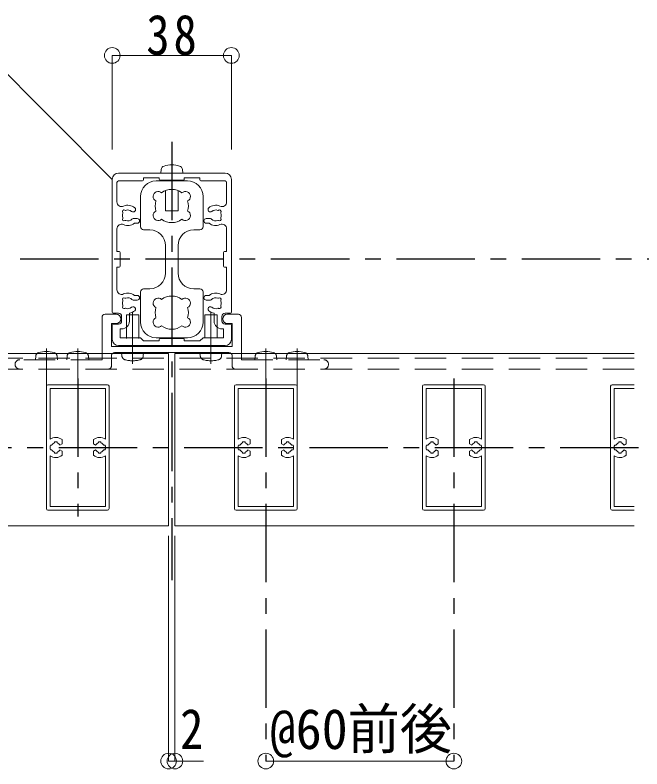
# Model space of a CAD drawing. Units: millimetres at full size, sheet at 1:5; some dimension numbers follow another scale. Extents: x -1050 to 1050, y -742 to 742.
# Drawn here: x 498 to 698, y -414.3 to -173.9 of the extents above; entities that cross this region are included whole.
import ezdxf
from ezdxf.enums import TextEntityAlignment as Align

# ---------------------------------------------------------------- set-up
doc = ezdxf.new("R2010")
doc.units = ezdxf.units.MM
doc.header["$LTSCALE"] = 5
doc.linetypes.add('CHAIN1', pattern=[8, 5, -1, 1, -1])
doc.linetypes.add('DASHED2', pattern=[3, 2, -1])
doc.layers.add('0-0_通り芯', color=7, linetype='CHAIN1')
for name, color, linetype, lineweight in [('0-3_寸法', 54, 'Continuous', 20), ('0-4_手摺部材', 92, 'Continuous', 20), ('0-5_手すり子', 12, 'Continuous', 20), ('0-9_文字', 3, 'Continuous', 20), ('0-A_支柱', 6, 'Continuous', 20), ('0-B_足元', 4, 'Continuous', 20)]:
    doc.layers.add(name, color=color, linetype=linetype, lineweight=lineweight)
doc.styles.add('ＭＳ ゴシック', font='')
doc.styles.get('ＭＳ ゴシック').set_extended_font_data('MS Gothic')

# ---------------------------------------------------------------- blocks, each defined once
blk = doc.blocks.new('dimension_origin')
at = {"color": 0, "linetype": 'Continuous', "lineweight": -2}
blk.add_circle((0, 0), 1.25, dxfattribs=at)

msp = doc.modelspace()

# ---------------------------------------------------------------- linework, layer by layer
at = {"layer": '0-0_通り芯'}
for p, q in [((548.02, -214.355), (548.02, -354.142)), ((924.67, -251.793), (-362.5, -251.793)), ((518.02, -289.793), (518.02, -333.793)), ((578.02, -289.793), (578.02, -411.793)), ((638.02, -289.793), (638.02, -411.793)), ((-328.068, -311.793), (919.731, -311.793))]:
    msp.add_line(p, q, dxfattribs=at)
at = {"layer": '0-3_寸法'}
for p, q in [((529.02, -186.793), (529.02, -216.802)), ((567.02, -186.793), (529.02, -186.793)), ((567.02, -186.793), (567.02, -216.802)), ((547.02, -339.968), (547.02, -411.793)), ((549.02, -411.793), (549.02, -339.968)), ((547.02, -411.793), (558.18, -411.793)), ((549.02, -411.793), (558.028, -411.793)), ((638.02, -411.793), (578.02, -411.793))]:
    msp.add_line(p, q, dxfattribs=at)
at = {"layer": '0-4_手摺部材'}
for p, q in [((544.52, -224.293), (551.52, -224.293)), ((525.77, -281.793), (525.77, -270.293)), ((526.77, -269.293), (530.27, -269.293)), ((533.52, -269.543), (537.52, -269.543)), ((533.52, -277.043), (533.52, -269.543)), ((537.52, -277.043), (537.52, -269.543)), ((562.52, -269.543), (558.52, -269.543)), ((558.52, -276.793), (558.52, -269.543)), ((562.52, -276.793), (562.52, -269.543)), ((569.27, -269.293), (565.77, -269.293)), ((570.27, -281.793), (570.27, -270.293)), ((528.77, -272.293), (528.77, -279.543)), ((530.27, -272.293), (528.77, -272.293)), ((565.77, -272.293), (567.27, -272.293)), ((567.27, -272.293), (567.27, -279.543)), ((528.77, -279.543), (567.27, -279.543)), ((400.52, -281.793), (547.02, -281.793)), ((529.77, -281.543), (566.27, -281.543)), ((547.02, -336.793), (547.02, -281.793)), ((549.02, -281.793), (695.52, -281.793)), ((549.02, -281.793), (549.02, -336.793)), ((547.02, -336.793), (400.52, -336.793)), ((695.52, -336.793), (549.02, -336.793))]:
    msp.add_line(p, q, dxfattribs=at)
at = {"layer": '0-4_手摺部材', "linetype": 'CHAIN1'}
for p, q in [((535.52, -285.143), (535.52, -268.543)), ((560.52, -285.143), (560.52, -268.543)), ((508.02, -280.193), (508.02, -296.793)), ((518.02, -280.193), (518.02, -296.793)), ((578.02, -280.193), (578.02, -296.793)), ((588.02, -280.193), (588.02, -296.793))]:
    msp.add_line(p, q, dxfattribs=at)
at = {"layer": '0-4_手摺部材', "linetype": 'DASHED2'}
for p, q in [((695.52, -283.293), (400.52, -283.293)), ((504.618, -282.674), (504.52, -283.793)), ((511.422, -282.674), (511.52, -283.793)), ((514.618, -282.674), (514.52, -283.793)), ((521.422, -282.674), (521.52, -283.793)), ((525.77, -283.793), (525.77, -281.793)), ((528.77, -282.543), (528.77, -285.793)), ((532.118, -282.662), (532.02, -281.543)), ((532.02, -281.543), (539.02, -281.543)), ((538.922, -282.662), (539.02, -281.543)), ((557.118, -282.662), (557.02, -281.543)), ((557.02, -281.543), (564.02, -281.543)), ((563.922, -282.662), (564.02, -281.543)), ((567.27, -282.543), (567.27, -285.793)), ((570.27, -283.793), (570.27, -281.793)), ((574.618, -282.674), (574.52, -283.793)), ((581.422, -282.674), (581.52, -283.793)), ((584.618, -282.674), (584.52, -283.793)), ((591.422, -282.674), (591.52, -283.793)), ((525.77, -283.793), (499.52, -283.793)), ((570.27, -283.793), (596.523, -283.793)), ((400.52, -286.793), (695.52, -286.793))]:
    msp.add_line(p, q, dxfattribs=at)
at = {"layer": '0-4_手摺部材'}
for centre, radius, start, end in [((526.77, -270.293), 1, 90, 180), ((530.27, -270.793), 1.5, 270.00004, 89.99996), ((565.77, -270.793), 1.5, 90, 270), ((569.27, -270.293), 1, 0, 90), ((508.02, -290.193), 9, 74.11915, 105.88085), ((518.02, -290.193), 9, 74.11915, 105.88085), ((578.02, -290.193), 9, 74.11915, 105.88085), ((588.02, -290.193), 9, 74.11915, 105.88085), ((505.913, -282.787), 1.3, 105.88083, 130.13489), ((510.127, -282.787), 1.3, 49.86507, 74.11918), ((515.913, -282.787), 1.3, 105.88083, 130.13489), ((520.127, -282.787), 1.3, 49.86507, 74.11918), ((529.77, -282.543), 1, 90.00005, 131.40962), ((566.27, -282.543), 1, 48.59041, 90), ((575.913, -282.787), 1.3, 105.88083, 130.13486), ((580.127, -282.787), 1.3, 49.8651, 74.11915), ((585.913, -282.787), 1.3, 105.88083, 130.13486), ((590.127, -282.787), 1.3, 49.8651, 74.11915)]:
    msp.add_arc(centre, radius, start, end, dxfattribs=at)
at = {"layer": '0-4_手摺部材', "linetype": 'DASHED2'}
for centre, radius, start, end in [((505.913, -282.787), 1.3, 130.13489, 174.99995), ((510.127, -282.787), 1.3, 5.00002, 49.86507), ((515.913, -282.787), 1.3, 130.13489, 174.99995), ((520.127, -282.787), 1.3, 5.00002, 49.86507), ((529.77, -282.543), 1, 131.40962, 180), ((533.413, -282.549), 1.3, 184.99997, 254.11918), ((537.627, -282.549), 1.3, 285.88083, 354.99995), ((558.413, -282.549), 1.3, 184.99997, 254.11918), ((562.627, -282.549), 1.3, 285.88083, 354.99995), ((566.27, -282.543), 1, 0, 48.59041), ((575.913, -282.787), 1.3, 130.13486, 174.99995), ((580.127, -282.787), 1.3, 5.00002, 49.8651), ((585.913, -282.787), 1.3, 130.13486, 174.99995), ((590.127, -282.787), 1.3, 5.00002, 49.8651), ((499.52, -285.293), 1.5, 90, 270.00004), ((527.77, -285.793), 1, 270.00005, 360), ((535.52, -275.143), 9, 254.11915, 285.88085), ((560.52, -275.143), 9, 254.11915, 285.88085), ((568.27, -285.793), 1, 180, 270), ((596.52, -285.293), 1.5, 270, 90)]:
    msp.add_arc(centre, radius, start, end, dxfattribs=at)
at = {"layer": '0-5_手すり子'}
for p, q in [((508.02, -311.793), (508.02, -292.293)), ((508.52, -291.793), (518.02, -291.793)), ((509.17, -292.943), (518.02, -292.943)), ((509.17, -309.182), (509.17, -292.943)), ((527.52, -291.793), (518.02, -291.793)), ((526.87, -292.943), (518.02, -292.943)), ((526.87, -309.182), (526.87, -292.943)), ((528.02, -311.793), (528.02, -292.293)), ((568.02, -311.793), (568.02, -292.293)), ((568.52, -291.793), (578.02, -291.793)), ((569.17, -292.943), (578.02, -292.943)), ((569.17, -309.182), (569.17, -292.943)), ((587.52, -291.793), (578.02, -291.793)), ((586.87, -292.943), (578.02, -292.943)), ((586.87, -309.182), (586.87, -292.943)), ((588.02, -311.793), (588.02, -292.293)), ((628.02, -311.793), (628.02, -292.293)), ((628.52, -291.793), (638.02, -291.793)), ((629.17, -292.943), (638.02, -292.943)), ((629.17, -309.182), (629.17, -292.943)), ((647.52, -291.793), (638.02, -291.793)), ((646.87, -292.943), (638.02, -292.943)), ((646.87, -309.182), (646.87, -292.943)), ((648.02, -311.793), (648.02, -292.293)), ((688.02, -311.793), (688.02, -292.293)), ((688.52, -291.793), (695.52, -291.793)), ((689.17, -292.943), (695.52, -292.943)), ((689.17, -309.182), (689.17, -292.943)), ((510.632, -310.344), (510.632, -309.984)), ((511.408, -310.344), (511.408, -309.984)), ((513.02, -310.638), (513.02, -309.295)), ((523.02, -310.638), (523.02, -309.295)), ((524.632, -310.344), (524.632, -309.984)), ((525.408, -310.344), (525.408, -309.984)), ((570.632, -310.344), (570.632, -309.984)), ((571.408, -310.344), (571.408, -309.984)), ((573.02, -310.638), (573.02, -309.295)), ((583.02, -310.638), (583.02, -309.295)), ((584.632, -310.344), (584.632, -309.984)), ((585.408, -310.344), (585.408, -309.984)), ((630.632, -310.344), (630.632, -309.984)), ((631.408, -310.344), (631.408, -309.984)), ((633.02, -310.638), (633.02, -309.295)), ((643.02, -310.638), (643.02, -309.295)), ((644.632, -310.344), (644.632, -309.984)), ((645.408, -310.344), (645.408, -309.984)), ((690.632, -310.344), (690.632, -309.984)), ((691.408, -310.344), (691.408, -309.984)), ((693.02, -310.638), (693.02, -309.295)), ((508.02, -311.793), (508.02, -331.293)), ((509.329, -311.043), (509.721, -311.043)), ((513.02, -310.638), (512.319, -311.043)), ((523.02, -310.638), (523.721, -311.043)), ((526.711, -311.043), (526.319, -311.043)), ((528.02, -311.793), (528.02, -331.293)), ((568.02, -311.793), (568.02, -331.293)), ((569.329, -311.043), (569.721, -311.043)), ((573.02, -310.638), (572.319, -311.043)), ((583.02, -310.638), (583.721, -311.043)), ((586.711, -311.043), (586.319, -311.043)), ((588.02, -311.793), (588.02, -331.293)), ((628.02, -311.793), (628.02, -331.293)), ((629.329, -311.043), (629.721, -311.043)), ((633.02, -310.638), (632.319, -311.043)), ((643.02, -310.638), (643.721, -311.043)), ((646.711, -311.043), (646.319, -311.043)), ((648.02, -311.793), (648.02, -331.293)), ((688.02, -311.793), (688.02, -331.293)), ((689.329, -311.043), (689.721, -311.043)), ((693.02, -310.638), (692.319, -311.043)), ((509.17, -314.404), (509.17, -330.643)), ((509.329, -312.543), (509.721, -312.543)), ((510.632, -313.242), (510.632, -313.602)), ((511.408, -313.242), (511.408, -313.602)), ((513.02, -312.948), (512.319, -312.543)), ((513.02, -312.948), (513.02, -314.291)), ((523.02, -312.948), (523.721, -312.543)), ((523.02, -312.948), (523.02, -314.291)), ((524.632, -313.242), (524.632, -313.602)), ((525.408, -313.242), (525.408, -313.602)), ((526.711, -312.543), (526.319, -312.543)), ((526.87, -314.404), (526.87, -330.643)), ((569.17, -314.404), (569.17, -330.643)), ((569.329, -312.543), (569.721, -312.543)), ((570.632, -313.242), (570.632, -313.602)), ((571.408, -313.242), (571.408, -313.602)), ((573.02, -312.948), (572.319, -312.543)), ((573.02, -312.948), (573.02, -314.291)), ((583.02, -312.948), (583.721, -312.543)), ((583.02, -312.948), (583.02, -314.291)), ((584.632, -313.242), (584.632, -313.602)), ((585.408, -313.242), (585.408, -313.602)), ((586.711, -312.543), (586.319, -312.543)), ((586.87, -314.404), (586.87, -330.643)), ((629.17, -314.404), (629.17, -330.643)), ((629.329, -312.543), (629.721, -312.543)), ((630.632, -313.242), (630.632, -313.602)), ((631.408, -313.242), (631.408, -313.602)), ((633.02, -312.948), (632.319, -312.543)), ((633.02, -312.948), (633.02, -314.291)), ((643.02, -312.948), (643.721, -312.543)), ((643.02, -312.948), (643.02, -314.291)), ((644.632, -313.242), (644.632, -313.602)), ((645.408, -313.242), (645.408, -313.602)), ((646.711, -312.543), (646.319, -312.543)), ((646.87, -314.404), (646.87, -330.643)), ((689.17, -314.404), (689.17, -330.643)), ((689.329, -312.543), (689.721, -312.543)), ((690.632, -313.242), (690.632, -313.602)), ((691.408, -313.242), (691.408, -313.602)), ((693.02, -312.948), (692.319, -312.543)), ((693.02, -312.948), (693.02, -314.291)), ((509.17, -330.643), (518.02, -330.643)), ((526.87, -330.643), (518.02, -330.643)), ((569.17, -330.643), (578.02, -330.643)), ((586.87, -330.643), (578.02, -330.643)), ((629.17, -330.643), (638.02, -330.643)), ((646.87, -330.643), (638.02, -330.643)), ((689.17, -330.643), (695.52, -330.643)), ((508.52, -331.793), (518.02, -331.793)), ((527.52, -331.793), (518.02, -331.793)), ((568.52, -331.793), (578.02, -331.793)), ((587.52, -331.793), (578.02, -331.793)), ((628.52, -331.793), (638.02, -331.793)), ((647.52, -331.793), (638.02, -331.793)), ((688.52, -331.793), (695.52, -331.793))]:
    msp.add_line(p, q, dxfattribs=at)
for centre, radius, start, end in [((508.52, -292.293), 0.5, 90, 180), ((527.52, -292.293), 0.5, 0, 90), ((568.52, -292.293), 0.5, 90, 180), ((587.52, -292.293), 0.5, 0, 90), ((628.52, -292.293), 0.5, 90, 180), ((647.52, -292.293), 0.5, 0, 90), ((688.52, -292.293), 0.5, 90, 180), ((511.02, -311.793), 3.2, 51.31781, 125.31877), ((511.02, -311.793), 1.85, 77.88619, 102.1137), ((525.02, -311.793), 3.2, 54.68123, 128.68219), ((525.02, -311.793), 1.85, 77.8863, 102.11381), ((571.02, -311.793), 3.2, 51.31781, 125.31877), ((571.02, -311.793), 1.85, 77.88619, 102.1137), ((585.02, -311.793), 3.2, 54.68123, 128.68219), ((585.02, -311.793), 1.85, 77.8863, 102.11381), ((631.02, -311.793), 3.2, 51.31781, 125.31877), ((631.02, -311.793), 1.85, 77.88619, 102.1137), ((645.02, -311.793), 3.2, 54.68123, 128.68219), ((645.02, -311.793), 1.85, 77.8863, 102.11381), ((691.02, -311.793), 3.2, 51.31781, 125.31877), ((691.02, -311.793), 1.85, 77.88619, 102.1137), ((511.02, -311.793), 1.85, 156.08345, 180), ((511.02, -311.793), 1.85, 180, 203.91655), ((511.02, -311.793), 1.5, 104.99993, 149.99998), ((511.02, -311.793), 1.5, 29.99998, 74.99992), ((525.02, -311.793), 1.5, 105.00008, 150.00002), ((525.02, -311.793), 1.5, 30.00002, 75.00007), ((525.02, -311.793), 1.85, 0, 23.91655), ((525.02, -311.793), 1.85, 336.08345, 360), ((571.02, -311.793), 1.85, 156.08345, 180), ((571.02, -311.793), 1.85, 180, 203.91655), ((571.02, -311.793), 1.5, 104.99993, 149.99998), ((571.02, -311.793), 1.5, 29.99998, 74.99992), ((585.02, -311.793), 1.5, 105.00008, 150.00002), ((585.02, -311.793), 1.5, 30.00002, 75.00007), ((585.02, -311.793), 1.85, 0, 23.91655), ((585.02, -311.793), 1.85, 336.08345, 360), ((631.02, -311.793), 1.85, 156.08345, 180), ((631.02, -311.793), 1.85, 180, 203.91655), ((631.02, -311.793), 1.5, 104.99993, 149.99998), ((631.02, -311.793), 1.5, 29.99998, 74.99992), ((645.02, -311.793), 1.5, 105.00008, 150.00002), ((645.02, -311.793), 1.5, 30.00002, 75.00007), ((645.02, -311.793), 1.85, 0, 23.91655), ((645.02, -311.793), 1.85, 336.08345, 360), ((691.02, -311.793), 1.85, 156.08345, 180), ((691.02, -311.793), 1.85, 180, 203.91655), ((691.02, -311.793), 1.5, 104.99993, 149.99998), ((691.02, -311.793), 1.5, 29.99998, 74.99992), ((511.02, -311.793), 3.2, 234.68123, 308.68219), ((511.02, -311.793), 1.5, 210.00002, 255.00007), ((511.02, -311.793), 1.85, 257.8863, 282.11381), ((511.02, -311.793), 1.5, 285.00008, 330.00002), ((525.02, -311.793), 3.2, 231.31781, 305.31877), ((525.02, -311.793), 1.5, 209.99998, 254.99992), ((525.02, -311.793), 1.85, 257.88619, 282.1137), ((525.02, -311.793), 1.5, 284.99993, 329.99998), ((571.02, -311.793), 3.2, 234.68123, 308.68219), ((571.02, -311.793), 1.5, 210.00002, 255.00007), ((571.02, -311.793), 1.85, 257.8863, 282.11381), ((571.02, -311.793), 1.5, 285.00008, 330.00002), ((585.02, -311.793), 3.2, 231.31781, 305.31877), ((585.02, -311.793), 1.5, 209.99998, 254.99992), ((585.02, -311.793), 1.85, 257.88619, 282.1137), ((585.02, -311.793), 1.5, 284.99993, 329.99998), ((631.02, -311.793), 3.2, 234.68123, 308.68219), ((631.02, -311.793), 1.5, 210.00002, 255.00007), ((631.02, -311.793), 1.85, 257.8863, 282.11381), ((631.02, -311.793), 1.5, 285.00008, 330.00002), ((645.02, -311.793), 3.2, 231.31781, 305.31877), ((645.02, -311.793), 1.5, 209.99998, 254.99992), ((645.02, -311.793), 1.85, 257.88619, 282.1137), ((645.02, -311.793), 1.5, 284.99993, 329.99998), ((691.02, -311.793), 3.2, 234.68123, 308.68219), ((691.02, -311.793), 1.5, 210.00002, 255.00007), ((691.02, -311.793), 1.85, 257.8863, 282.11381), ((691.02, -311.793), 1.5, 285.00008, 330.00002), ((508.52, -331.293), 0.5, 180, 270), ((527.52, -331.293), 0.5, 270, 360), ((568.52, -331.293), 0.5, 180, 270), ((587.52, -331.293), 0.5, 270, 360), ((628.52, -331.293), 0.5, 180, 270), ((647.52, -331.293), 0.5, 270, 360), ((688.52, -331.293), 0.5, 180, 270)]:
    msp.add_arc(centre, radius, start, end, dxfattribs=at)
at = {"layer": '0-9_文字'}
msp.add_lwpolyline([(529.02, -226.293), (489.52, -186.793), (390.77, -186.793)], dxfattribs=at)
at = {"layer": '0-A_支柱'}
for p, q in [((544.618, -223.174), (544.52, -224.293)), ((551.422, -223.174), (551.52, -224.293)), ((565.02, -224.293), (531.02, -224.293)), ((544.02, -225.793), (544.02, -226.243)), ((552.02, -225.793), (552.02, -226.243)), ((552.02, -225.793), (557.02, -225.793)), ((557.02, -226.493), (557.02, -225.793)), ((529.02, -226.293), (529.02, -268.693)), ((530.52, -233.485), (530.52, -227.293)), ((538.72, -226.793), (531.02, -226.793)), ((544.32, -226.543), (551.72, -226.543)), ((546.02, -226.793), (546.02, -226.543)), ((550.02, -226.793), (550.02, -226.543)), ((557.32, -226.793), (565.02, -226.793)), ((565.52, -233.485), (565.52, -227.293)), ((567.02, -268.693), (567.02, -226.293)), ((535.697, -238.793), (537.02, -238.793)), ((536.097, -240.293), (537.02, -240.293)), ((560.343, -238.793), (559.02, -238.793)), ((559.943, -240.293), (559.02, -240.293)), ((530.52, -249.293), (530.52, -242.101)), ((565.52, -249.293), (565.52, -242.101)), ((530.52, -249.293), (531.22, -249.293)), ((531.52, -249.593), (531.52, -253.993)), ((564.52, -249.593), (564.52, -253.993)), ((565.52, -249.293), (564.82, -249.293)), ((530.52, -254.293), (531.22, -254.293)), ((530.52, -261.485), (530.52, -254.293)), ((565.52, -254.293), (564.82, -254.293)), ((565.52, -261.485), (565.52, -254.293)), ((536.097, -263.293), (537.02, -263.293)), ((559.943, -263.293), (559.02, -263.293)), ((535.697, -264.793), (537.02, -264.793)), ((560.343, -264.793), (559.02, -264.793)), ((531.02, -268.993), (529.32, -268.993)), ((534.52, -271.493), (534.52, -269.004)), ((561.52, -271.493), (561.52, -269.004)), ((565.02, -268.993), (566.72, -268.993)), ((532.02, -271.493), (532.02, -269.993)), ((564.02, -271.493), (564.02, -269.993)), ((529.02, -272.793), (529.02, -277.293)), ((529.32, -272.493), (531.02, -272.493)), ((531.52, -273.993), (532.02, -273.993)), ((531.52, -276.793), (531.52, -273.993)), ((564.52, -273.993), (564.02, -273.993)), ((564.52, -276.793), (564.52, -273.993)), ((566.72, -272.493), (565.02, -272.493)), ((567.02, -277.293), (567.02, -272.793)), ((531.52, -276.793), (538.02, -276.793)), ((539.02, -277.793), (538.02, -276.793)), ((539.02, -277.793), (544.02, -277.793)), ((544.02, -277.793), (544.02, -277.343)), ((544.32, -277.043), (551.72, -277.043)), ((552.02, -277.793), (552.02, -277.343)), ((552.02, -277.793), (557.02, -277.793)), ((557.02, -277.793), (558.02, -276.793)), ((564.52, -276.793), (558.02, -276.793)), ((531.02, -279.293), (565.02, -279.293))]:
    msp.add_line(p, q, dxfattribs=at)
for points in [[(539.02, -226.493), (539.02, -225.793), (544.02, -225.793)], [(546.02, -229.885), (546.02, -236.293), (550.02, -236.293), (550.02, -229.885)]]:
    msp.add_lwpolyline(points, dxfattribs=at)
for centre, radius, start, end in [((545.913, -223.287), 1.3, 105.88085, 175), ((548.02, -230.693), 9, 74.11915, 105.88085), ((550.127, -223.287), 1.3, 5, 74.11915), ((531.02, -226.293), 2, 90, 180), ((565.02, -226.293), 2, 0, 90), ((531.02, -227.293), 0.5, 90, 180), ((538.72, -226.493), 0.3, 270, 360), ((544.32, -226.243), 0.3, 180, 270), ((551.72, -226.243), 0.3, 270, 360), ((557.32, -226.493), 0.3, 180, 270), ((565.02, -227.293), 0.5, 0, 90), ((532.02, -233.485), 1.5, 180, 294.90106), ((534.02, -237.793), 3.25, 47.4576, 114.90106), ((535.71, -235.951), 0.75, 227.4576, 47.4576), ((560.33, -235.951), 0.75, 132.5424, 312.5424), ((562.02, -237.793), 3.25, 65.09894, 132.5424), ((564.02, -233.485), 1.5, 245.09894, 360), ((534.02, -237.793), 1.75, 157.5799, 202.4201), ((532.783, -236.555), 0.5, 55.28656, 214.71344), ((532.125, -237.011), 0.3, 337.5799, 34.71344), ((533.238, -235.898), 0.3, 235.28656, 292.4201), ((534.02, -237.793), 1.75, 47.4576, 112.4201), ((562.02, -237.793), 1.75, 67.5799, 132.5424), ((562.802, -235.898), 0.3, 247.5799, 304.71344), ((563.257, -236.555), 0.5, 325.28656, 124.71344), ((563.915, -237.011), 0.3, 145.28656, 202.4201), ((562.02, -237.793), 1.75, 337.5799, 22.4201), ((532.783, -239.03), 0.5, 145.28656, 304.71344), ((532.125, -238.575), 0.3, 325.28656, 22.4201), ((534.02, -237.793), 3.25, 245.09894, 309.71514), ((533.238, -239.688), 0.3, 67.5799, 124.71344), ((534.02, -237.793), 1.75, 247.5799, 318.18969), ((535.697, -239.293), 0.5, 90, 138.18969), ((537.02, -239.543), 0.75, 270, 90), ((559.02, -239.543), 0.75, 90, 270), ((562.02, -237.793), 3.25, 230.28486, 294.90106), ((560.343, -239.293), 0.5, 41.81031, 90), ((562.02, -237.793), 1.75, 221.81031, 292.4201), ((562.802, -239.688), 0.3, 55.28656, 112.4201), ((563.257, -239.03), 0.5, 235.28656, 34.71344), ((563.915, -238.575), 0.3, 157.5799, 214.71344), ((532.02, -242.101), 1.5, 65.09894, 180), ((564.02, -242.101), 1.5, 0, 114.90106), ((531.22, -249.593), 0.3, 0, 90), ((564.82, -249.593), 0.3, 90, 180), ((531.22, -253.993), 0.3, 270, 360), ((564.82, -253.993), 0.3, 180, 270), ((532.02, -261.485), 1.5, 180, 294.90106), ((564.02, -261.485), 1.5, 245.09894, 360), ((532.783, -264.555), 0.5, 55.28656, 214.71344), ((534.02, -265.793), 3.25, 50.28486, 114.90106), ((533.238, -263.898), 0.3, 235.28656, 292.4201), ((534.02, -265.793), 1.75, 41.81031, 112.4201), ((537.02, -264.043), 0.75, 270, 90), ((559.02, -264.043), 0.75, 90, 270), ((562.02, -265.793), 3.25, 65.09894, 129.71514), ((562.02, -265.793), 1.75, 67.5799, 138.18969), ((562.802, -263.898), 0.3, 247.5799, 304.71344), ((563.257, -264.555), 0.5, 325.28656, 124.71344), ((534.02, -265.793), 1.75, 157.5799, 202.4201), ((532.783, -267.03), 0.5, 145.28656, 304.71344), ((532.125, -265.011), 0.3, 337.5799, 34.71344), ((532.125, -266.575), 0.3, 325.28656, 22.4201), ((535.697, -264.293), 0.5, 221.81031, 270), ((560.343, -264.293), 0.5, 270, 318.18969), ((563.257, -267.03), 0.5, 235.28656, 34.71344), ((563.915, -265.011), 0.3, 145.28656, 202.4201), ((563.915, -266.575), 0.3, 157.5799, 214.71344), ((562.02, -265.793), 1.75, 337.5799, 22.4201), ((529.32, -268.693), 0.3, 180, 270), ((531.02, -269.993), 1, 0, 90), ((533.238, -267.688), 0.3, 67.5799, 124.71344), ((534.02, -265.793), 1.75, 247.5799, 312.5424), ((534.02, -265.793), 3.25, 278.84988, 312.5424), ((535.71, -267.635), 0.75, 312.5424, 132.5424), ((560.33, -267.635), 0.75, 47.4576, 227.4576), ((562.02, -265.793), 3.25, 227.4576, 261.15012), ((562.02, -265.793), 1.75, 227.4576, 292.4201), ((562.802, -267.688), 0.3, 55.28656, 112.4201), ((565.02, -269.993), 1, 90, 180), ((566.72, -268.693), 0.3, 270, 360), ((531.02, -271.493), 1, 270, 360), ((532.02, -271.493), 2.5, 270, 360), ((564.02, -271.493), 2.5, 180, 270), ((565.02, -271.493), 1, 180, 270), ((529.32, -272.793), 0.3, 90, 180), ((566.72, -272.793), 0.3, 0, 90), ((531.02, -277.293), 2, 180, 270), ((544.32, -277.343), 0.3, 90, 180), ((551.72, -277.343), 0.3, 0, 90), ((565.02, -277.293), 2, 270, 360)]:
    msp.add_arc(centre, radius, start, end, dxfattribs=at)
at = {"layer": '0-B_足元'}
for p, q in [((543.02, -226.793), (553.02, -226.793)), ((538.02, -241.393), (538.02, -231.793)), ((558.02, -241.393), (558.02, -231.793)), ((541.02, -242.393), (539.02, -242.393)), ((555.02, -242.393), (557.02, -242.393)), ((546.02, -247.393), (546.02, -256.193)), ((550.02, -247.393), (550.02, -256.193)), ((541.02, -261.193), (539.02, -261.193)), ((555.02, -261.193), (557.02, -261.193)), ((538.02, -262.193), (538.02, -271.793)), ((558.02, -262.193), (558.02, -271.793)), ((543.02, -276.793), (553.02, -276.793))]:
    msp.add_line(p, q, dxfattribs=at)
for centre, radius, start, end in [((543.02, -231.793), 5, 90, 180), ((553.02, -231.793), 5, 0, 90), ((543.679, -231.753), 1.6, 46.3184, 243.6816), ((548.02, -234.793), 5.3, 52.3632, 127.6368), ((552.362, -231.753), 1.6, 296.3184, 133.6816), ((548.02, -234.793), 5.3, 162.3632, 197.6368), ((548.02, -234.793), 5.3, 342.3632, 17.6368), ((543.679, -237.833), 1.6, 116.3184, 313.6816), ((552.362, -237.833), 1.6, 226.3184, 63.6816), ((548.02, -234.793), 5.3, 232.36321, 307.63679), ((539.02, -241.393), 1, 180, 270), ((541.02, -247.393), 5, 0, 90), ((555.02, -247.393), 5, 90, 180), ((557.02, -241.393), 1, 270, 360), ((541.02, -256.193), 5, 270, 360), ((555.02, -256.193), 5, 180, 270), ((539.02, -262.193), 1, 90, 180), ((557.02, -262.193), 1, 0, 90), ((543.679, -265.753), 1.6, 46.3184, 243.6816), ((548.02, -268.793), 5.3, 52.36321, 127.63679), ((552.362, -265.753), 1.6, 296.3184, 133.6816), ((548.02, -268.793), 5.3, 162.3632, 197.6368), ((548.02, -268.793), 5.3, 342.3632, 17.6368), ((543.679, -271.833), 1.6, 116.3184, 313.6816), ((552.362, -271.833), 1.6, 226.3184, 63.6816), ((543.02, -271.793), 5, 180, 270), ((548.02, -268.793), 5.3, 232.3632, 307.6368), ((553.02, -271.793), 5, 270, 360)]:
    msp.add_arc(centre, radius, start, end, dxfattribs=at)

# ---------------------------------------------------------------- block references
at = {"layer": '0-3_寸法', "xscale": 2, "yscale": 2, "rotation": 180}
for p in [(529.02, -186.793), (547.02, -411.793), (578.02, -411.793)]:
    msp.add_blockref('dimension_origin', p, dxfattribs=at)
at = {"layer": '0-3_寸法', "xscale": 2, "yscale": 2}
for p in [(567.02, -186.793), (549.02, -411.793), (638.02, -411.793)]:
    msp.add_blockref('dimension_origin', p, dxfattribs=at)

# ---------------------------------------------------------------- texts
at = {"layer": '0-3_寸法', "style": 'ＭＳ ゴシック'}
for s, width, p in [('@60前後', 0.95, (579.27, -411.793)), ('2', 0.85, (550.68, -411.793))]:
    msp.add_text(s, height=12.83, dxfattribs=dict(at, width=width)).set_placement(p, align=Align.BOTTOM_LEFT)
at = {"layer": '0-3_寸法', "insert": (539.895, -186.793), "char_height": 12.83, "attachment_point": 7, "style": 'ＭＳ ゴシック'}
msp.add_mtext('\\T1.17;\\W0.85;38', dxfattribs=at)

doc.saveas('drawing.dxf')
